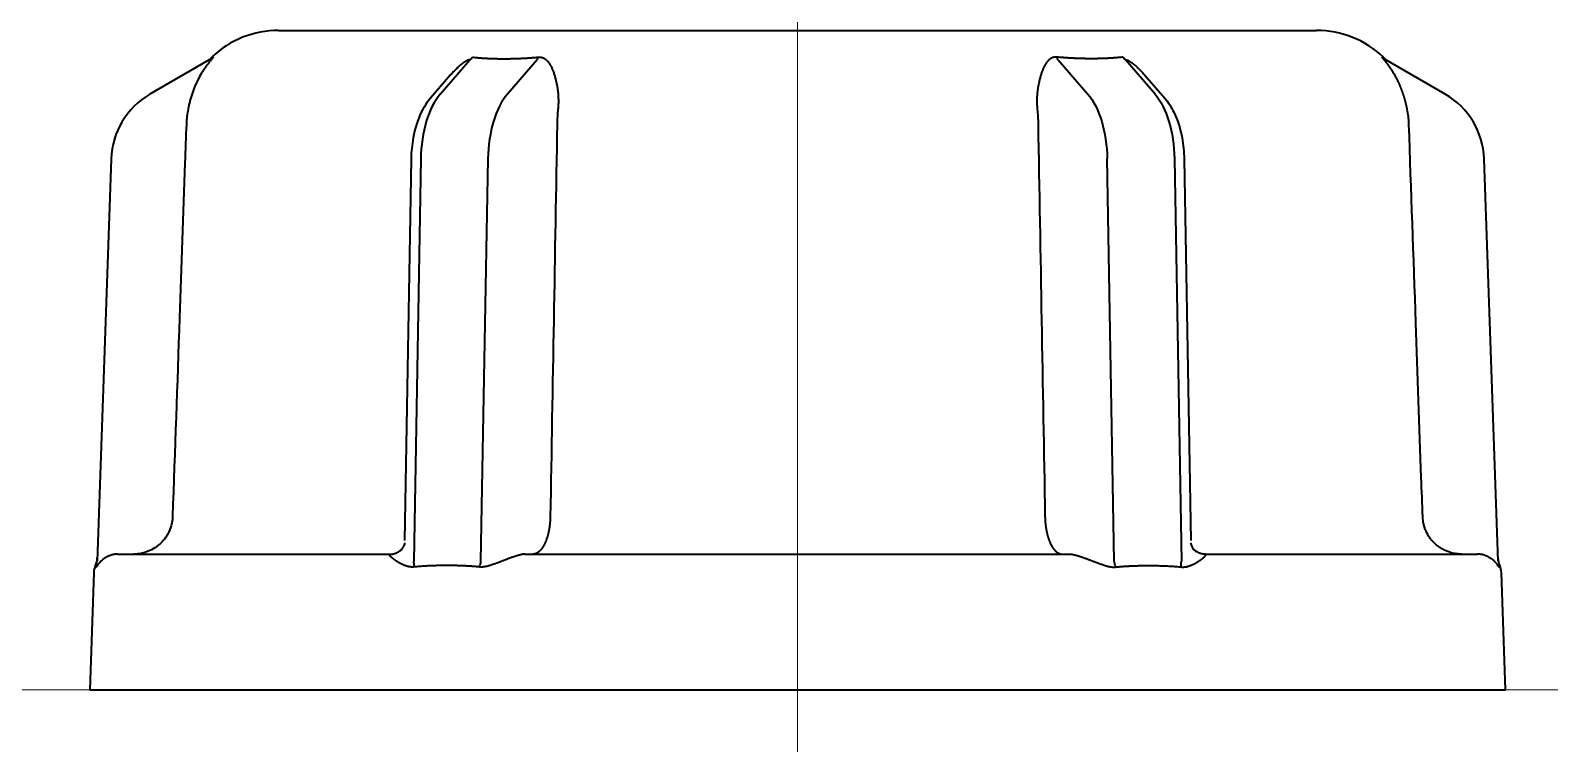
# Model space of a CAD drawing. Extents: x 5809 to 10669, y -850 to 3566.
# Drawn here: x 8613.39 to 8652.56, y 2361.11 to 2379.5 of the extents above; entities that cross this region are included whole.
import ezdxf

# ---------------------------------------------------------------- set-up
doc = ezdxf.new("R2010")
doc.units = 0
doc.header["$LTSCALE"] = 5
doc.layers.get('0').update_dxf_attribs({"linetype": 'CONTINUOUS', "lineweight": 0})
doc.layers.add('1', color=7, linetype='CONTINUOUS', true_color=0xffffff)

msp = doc.modelspace()

# ---------------------------------------------------------------- linework, layer by layer
at = {"color": 4}
for p, q in [((8633.173, 2412.496), (8633.173, 2312.496)), ((8583.173, 2362.496), (8683.173, 2362.496))]:
    msp.add_line(p, q, dxfattribs=at)
at = {"layer": '1', "color": 7, "linetype": 'Continuous', "lineweight": 35}
for p, q in [((8619.793, 2379.496), (8646.552, 2379.496)), ((8618.005, 2378.734), (8616.475, 2377.85)), ((8618.027, 2378.766), (8618.08, 2378.794)), ((8623.958, 2377.85), (8624.723, 2378.734)), ((8626.455, 2378.734), (8625.69, 2377.85)), ((8639.891, 2378.734), (8640.656, 2377.85)), ((8642.388, 2377.85), (8641.623, 2378.734)), ((8648.266, 2378.794), (8648.318, 2378.766)), ((8649.871, 2377.85), (8648.34, 2378.734)), ((8624.227, 2378.348), (8623.705, 2377.745)), ((8642.119, 2378.348), (8642.641, 2377.745)), ((8615.476, 2376.188), (8615.114, 2365.818)), ((8623.208, 2376.179), (8623.037, 2366.35)), ((8623.458, 2376.188), (8623.277, 2365.818)), ((8625.009, 2365.818), (8625.191, 2376.188)), ((8641.336, 2365.818), (8641.155, 2376.188)), ((8642.887, 2376.188), (8643.068, 2365.818)), ((8643.137, 2376.179), (8643.309, 2366.35)), ((8651.232, 2365.818), (8650.87, 2376.188)), ((8615.084, 2365.666), (8615.072, 2365.702)), ((8615.642, 2365.996), (8622.675, 2365.996)), ((8626.139, 2365.996), (8640.207, 2365.996)), ((8643.671, 2365.996), (8650.704, 2365.996)), ((8651.273, 2365.702), (8651.262, 2365.666)), ((8615.028, 2365.514), (8614.923, 2362.496)), ((8651.423, 2362.496), (8651.318, 2365.514)), ((8614.923, 2362.496), (8633.173, 2362.496)), ((8633.173, 2362.496), (8651.423, 2362.496))]:
    msp.add_line(p, q, dxfattribs=at)
for centre, radius, start, end in [((8619.793, 2376.996), 2.5, 90, 133.5839), ((8646.552, 2376.996), 2.5, 46.3306, 90), ((8617.475, 2376.118), 2, 120, 178), ((8648.871, 2376.118), 2, 2, 60), ((8615.528, 2365.496), 0.5, 155.7765, 178), ((8650.818, 2365.496), 0.5, 2, 24.2309)]:
    msp.add_arc(centre, radius, start, end, dxfattribs=at)
for centre, major_axis, ratio, start_param, end_param in [((8617.755, 2379.167), (-0.25, 0.433), 0.982349, 3.141593, 3.382721), ((8624.598, 2379.168), (0.06, 0.497), 0.631469, 3.734247, 3.975077), ((8626.33, 2379.167), (-0.05, 0.498), 0.350879, 3.622309, 3.863433), ((8648.59, 2379.167), (0.25, 0.433), 0.982349, 2.900465, 3.141593), ((8624.458, 2376.118), (0, 2), 0.5, 0.523599, 1.53589), ((8626.19, 2376.118), (0, 2), 0.5, 0.523599, 1.53589), ((8614.617, 2365.908), (0.354, 0.354), 1, 5.072143, 5.481843), ((8651.729, 2365.908), (-0.354, 0.354), 1, 0.801342, 1.211242)]:
    msp.add_ellipse(centre, major_axis=major_axis, ratio=ratio, start_param=start_param, end_param=end_param, dxfattribs=at)
at = {"layer": '1', "color": 7, "linetype": 'Continuous', "lineweight": 35, "extrusion": (0, 0, -1)}
for centre, major_axis, ratio, start_param, end_param in [((8640.016, 2379.167), (0.05, 0.498), 0.350879, 3.622309, 3.863433), ((8641.748, 2379.168), (-0.06, 0.497), 0.631469, 3.734247, 3.975077), ((8640.156, 2376.118), (0, 2), 0.5, 0.523599, 1.53589), ((8641.888, 2376.118), (0, 2), 0.5, 0.523599, 1.53589)]:
    msp.add_ellipse(centre, major_axis=major_axis, ratio=ratio, start_param=start_param, end_param=end_param, dxfattribs=at)
at = {"layer": '1', "color": 7, "linetype": 'Continuous', "lineweight": 35}
for points, knots in [([(8618.098, 2378.795), (8618.095, 2378.79), (8618.09, 2378.785), (8618.08, 2378.772), (8618.074, 2378.765), (8618.062, 2378.75), (8618.055, 2378.742), (8618.041, 2378.725), (8618.033, 2378.716), (8618.01, 2378.687), (8617.994, 2378.667), (8617.961, 2378.624), (8617.944, 2378.602), (8617.91, 2378.555), (8617.893, 2378.531), (8617.86, 2378.481), (8617.843, 2378.456), (8617.795, 2378.377), (8617.763, 2378.323), (8617.703, 2378.208), (8617.674, 2378.148), (8617.633, 2378.053), (8617.62, 2378.021), (8617.594, 2377.956), (8617.582, 2377.923), (8617.547, 2377.822), (8617.526, 2377.754), (8617.498, 2377.647), (8617.489, 2377.611), (8617.472, 2377.539), (8617.464, 2377.502), (8617.457, 2377.465)], [0, 0, 0, 0, 0.03125, 0.03125, 0.0625, 0.0625, 0.09375, 0.09375, 0.125, 0.125, 0.1875, 0.1875, 0.25, 0.25, 0.3125, 0.3125, 0.375, 0.375, 0.5, 0.5, 0.625, 0.625, 0.6875, 0.6875, 0.75, 0.75, 0.875, 0.875, 0.9375, 0.9375, 1, 1, 1, 1]), ([(8618.1, 2378.805), (8618.1, 2378.806), (8618.101, 2378.806), (8618.102, 2378.806), (8618.103, 2378.807), (8618.103, 2378.807), (8618.104, 2378.806), (8618.104, 2378.806), (8618.104, 2378.806), (8618.104, 2378.805), (8618.104, 2378.804), (8618.103, 2378.803), (8618.102, 2378.802), (8618.101, 2378.8), (8618.1, 2378.798), (8618.099, 2378.797), (8618.098, 2378.795), (8618.098, 2378.794)], [0, 0, 0, 0, 0.064705, 0.129409, 0.194181, 0.259085, 0.324187, 0.389554, 0.455249, 0.521337, 0.587879, 0.654936, 0.722569, 0.790837, 0.859794, 0.929498, 1, 1, 1, 1]), ([(8624.723, 2378.734), (8624.721, 2378.735), (8624.718, 2378.735), (8624.712, 2378.736), (8624.705, 2378.736), (8624.698, 2378.735), (8624.69, 2378.733), (8624.682, 2378.731), (8624.673, 2378.728), (8624.664, 2378.725), (8624.654, 2378.721), (8624.644, 2378.716), (8624.633, 2378.71), (8624.622, 2378.704), (8624.61, 2378.697), (8624.597, 2378.69), (8624.585, 2378.681), (8624.571, 2378.672), (8624.557, 2378.662), (8624.543, 2378.652), (8624.528, 2378.641), (8624.513, 2378.629), (8624.497, 2378.616), (8624.481, 2378.603), (8624.465, 2378.588), (8624.448, 2378.573), (8624.431, 2378.559), (8624.414, 2378.542), (8624.393, 2378.523), (8624.366, 2378.496), (8624.333, 2378.463), (8624.294, 2378.422), (8624.258, 2378.383), (8624.235, 2378.357), (8624.227, 2378.348)], [0, 0, 0, 0, 0.011196, 0.022245, 0.033363, 0.044763, 0.056639, 0.069167, 0.082495, 0.096747, 0.112024, 0.128408, 0.145965, 0.164751, 0.184809, 0.206175, 0.22888, 0.252949, 0.278402, 0.305258, 0.333531, 0.363235, 0.394381, 0.426978, 0.461034, 0.496558, 0.533556, 0.565127, 0.611078, 0.67141, 0.746123, 0.835219, 0.938696, 1, 1, 1, 1]), ([(8624.905, 2378.794), (8624.915, 2378.794), (8624.934, 2378.792), (8624.963, 2378.79), (8624.993, 2378.787), (8625.022, 2378.785), (8625.051, 2378.783), (8625.081, 2378.781), (8625.111, 2378.78), (8625.14, 2378.778), (8625.17, 2378.776), (8625.2, 2378.775), (8625.23, 2378.774), (8625.261, 2378.772), (8625.291, 2378.771), (8625.321, 2378.77), (8625.352, 2378.769), (8625.383, 2378.768), (8625.413, 2378.768), (8625.444, 2378.767), (8625.475, 2378.767), (8625.506, 2378.766), (8625.538, 2378.766), (8625.569, 2378.766), (8625.6, 2378.766), (8625.632, 2378.766), (8625.663, 2378.766), (8625.695, 2378.766), (8625.727, 2378.767), (8625.759, 2378.767), (8625.79, 2378.768), (8625.823, 2378.768), (8625.855, 2378.769), (8625.887, 2378.77), (8625.919, 2378.771), (8625.952, 2378.772), (8625.984, 2378.774), (8626.017, 2378.775), (8626.049, 2378.776), (8626.082, 2378.778), (8626.115, 2378.78), (8626.148, 2378.781), (8626.181, 2378.783), (8626.214, 2378.785), (8626.247, 2378.787), (8626.28, 2378.79), (8626.314, 2378.792), (8626.336, 2378.794), (8626.347, 2378.794)], [0, 0, 0, 0, 0.021779, 0.043552, 0.06532, 0.087084, 0.108843, 0.130598, 0.152348, 0.174095, 0.195838, 0.217578, 0.239315, 0.261049, 0.28278, 0.304509, 0.326236, 0.34796, 0.369683, 0.391405, 0.413126, 0.434845, 0.456564, 0.478282, 0.5, 0.521718, 0.543436, 0.565155, 0.586874, 0.608595, 0.630317, 0.65204, 0.673764, 0.695491, 0.71722, 0.738951, 0.760685, 0.782422, 0.804162, 0.825905, 0.847652, 0.869402, 0.891157, 0.912916, 0.93468, 0.956448, 0.978221, 1, 1, 1, 1]), ([(8626.483, 2378.805), (8626.486, 2378.806), (8626.491, 2378.806), (8626.499, 2378.806), (8626.507, 2378.807), (8626.514, 2378.807), (8626.522, 2378.806), (8626.53, 2378.806), (8626.537, 2378.806), (8626.545, 2378.805), (8626.552, 2378.804), (8626.559, 2378.803), (8626.567, 2378.802), (8626.574, 2378.8), (8626.581, 2378.798), (8626.588, 2378.797), (8626.593, 2378.795), (8626.595, 2378.794)], [0, 0, 0, 0, 0.064703, 0.129406, 0.194175, 0.259078, 0.32418, 0.389546, 0.455241, 0.521329, 0.587871, 0.654929, 0.722563, 0.790832, 0.859791, 0.929496, 1, 1, 1, 1]), ([(8626.595, 2378.794), (8626.597, 2378.794), (8626.601, 2378.792), (8626.608, 2378.79), (8626.614, 2378.788), (8626.62, 2378.785), (8626.626, 2378.782), (8626.632, 2378.779), (8626.638, 2378.776), (8626.645, 2378.772), (8626.651, 2378.768), (8626.657, 2378.764), (8626.663, 2378.76), (8626.669, 2378.756), (8626.675, 2378.751), (8626.681, 2378.746), (8626.688, 2378.741), (8626.694, 2378.736), (8626.7, 2378.73), (8626.706, 2378.724), (8626.712, 2378.718), (8626.718, 2378.712), (8626.724, 2378.705), (8626.737, 2378.691), (8626.755, 2378.669), (8626.777, 2378.638), (8626.798, 2378.604), (8626.822, 2378.559), (8626.849, 2378.5), (8626.878, 2378.425), (8626.905, 2378.341), (8626.925, 2378.269), (8626.938, 2378.215), (8626.946, 2378.182), (8626.954, 2378.148), (8626.961, 2378.115), (8626.967, 2378.081), (8626.973, 2378.047), (8626.979, 2378.013), (8626.984, 2377.979), (8626.988, 2377.945), (8626.992, 2377.911), (8626.996, 2377.877), (8626.999, 2377.842), (8627.001, 2377.808), (8627.003, 2377.774), (8627.004, 2377.739), (8627.005, 2377.705), (8627.005, 2377.671), (8627.005, 2377.636), (8627.004, 2377.602), (8627.003, 2377.568), (8627.001, 2377.533), (8626.998, 2377.499), (8626.996, 2377.476), (8626.995, 2377.465)], [0, 0, 0, 0, 0.004712, 0.009534, 0.014468, 0.019518, 0.02469, 0.029985, 0.035407, 0.04096, 0.046646, 0.052467, 0.058427, 0.064527, 0.070769, 0.077156, 0.083689, 0.09037, 0.0972, 0.104182, 0.111317, 0.118606, 0.126049, 0.13365, 0.16436, 0.195902, 0.228345, 0.261749, 0.318602, 0.379208, 0.44371, 0.512228, 0.53576, 0.559032, 0.582049, 0.604817, 0.627343, 0.649632, 0.671691, 0.693528, 0.715149, 0.736562, 0.757775, 0.778796, 0.799634, 0.820297, 0.840795, 0.861137, 0.881332, 0.901391, 0.921323, 0.94114, 0.960851, 0.980467, 1, 1, 1, 1]), ([(8639.751, 2378.794), (8639.749, 2378.794), (8639.744, 2378.792), (8639.738, 2378.79), (8639.732, 2378.788), (8639.726, 2378.785), (8639.72, 2378.782), (8639.714, 2378.779), (8639.707, 2378.776), (8639.701, 2378.772), (8639.695, 2378.768), (8639.689, 2378.764), (8639.683, 2378.76), (8639.677, 2378.756), (8639.671, 2378.751), (8639.664, 2378.746), (8639.658, 2378.741), (8639.652, 2378.736), (8639.646, 2378.73), (8639.64, 2378.724), (8639.634, 2378.718), (8639.628, 2378.712), (8639.621, 2378.705), (8639.609, 2378.691), (8639.591, 2378.669), (8639.569, 2378.638), (8639.548, 2378.604), (8639.523, 2378.559), (8639.497, 2378.5), (8639.468, 2378.425), (8639.441, 2378.341), (8639.421, 2378.269), (8639.408, 2378.215), (8639.4, 2378.182), (8639.392, 2378.148), (8639.385, 2378.115), (8639.379, 2378.081), (8639.373, 2378.047), (8639.367, 2378.013), (8639.362, 2377.979), (8639.358, 2377.945), (8639.354, 2377.911), (8639.35, 2377.877), (8639.347, 2377.842), (8639.345, 2377.808), (8639.343, 2377.774), (8639.342, 2377.739), (8639.341, 2377.705), (8639.341, 2377.671), (8639.341, 2377.636), (8639.342, 2377.602), (8639.343, 2377.568), (8639.345, 2377.533), (8639.348, 2377.499), (8639.35, 2377.476), (8639.351, 2377.465)], [0, 0, 0, 0, 0.004712, 0.009534, 0.014468, 0.019518, 0.02469, 0.029985, 0.035407, 0.04096, 0.046646, 0.052467, 0.058427, 0.064527, 0.070769, 0.077156, 0.083689, 0.09037, 0.0972, 0.104182, 0.111317, 0.118606, 0.126049, 0.13365, 0.16436, 0.195902, 0.228345, 0.261749, 0.318602, 0.379208, 0.44371, 0.512228, 0.53576, 0.559032, 0.582049, 0.604817, 0.627343, 0.649632, 0.671691, 0.693528, 0.715149, 0.736562, 0.757775, 0.778796, 0.799634, 0.820297, 0.840795, 0.861137, 0.881332, 0.901391, 0.921323, 0.94114, 0.960851, 0.980467, 1, 1, 1, 1]), ([(8639.863, 2378.805), (8639.86, 2378.806), (8639.855, 2378.806), (8639.847, 2378.806), (8639.839, 2378.807), (8639.831, 2378.807), (8639.824, 2378.806), (8639.816, 2378.806), (8639.809, 2378.806), (8639.801, 2378.805), (8639.794, 2378.804), (8639.786, 2378.803), (8639.779, 2378.802), (8639.772, 2378.8), (8639.765, 2378.798), (8639.758, 2378.797), (8639.753, 2378.795), (8639.751, 2378.794)], [0, 0, 0, 0, 0.064703, 0.129406, 0.194175, 0.259078, 0.32418, 0.389546, 0.455241, 0.521329, 0.587871, 0.654929, 0.722563, 0.790832, 0.859791, 0.929496, 1, 1, 1, 1]), ([(8641.44, 2378.794), (8641.431, 2378.794), (8641.411, 2378.792), (8641.382, 2378.79), (8641.353, 2378.787), (8641.324, 2378.785), (8641.294, 2378.783), (8641.265, 2378.781), (8641.235, 2378.78), (8641.205, 2378.778), (8641.176, 2378.776), (8641.145, 2378.775), (8641.115, 2378.774), (8641.085, 2378.772), (8641.055, 2378.771), (8641.024, 2378.77), (8640.994, 2378.769), (8640.963, 2378.768), (8640.932, 2378.768), (8640.902, 2378.767), (8640.871, 2378.767), (8640.839, 2378.766), (8640.808, 2378.766), (8640.777, 2378.766), (8640.746, 2378.766), (8640.714, 2378.766), (8640.683, 2378.766), (8640.651, 2378.766), (8640.619, 2378.767), (8640.587, 2378.767), (8640.555, 2378.768), (8640.523, 2378.768), (8640.491, 2378.769), (8640.459, 2378.77), (8640.427, 2378.771), (8640.394, 2378.772), (8640.362, 2378.774), (8640.329, 2378.775), (8640.296, 2378.776), (8640.264, 2378.778), (8640.231, 2378.78), (8640.198, 2378.781), (8640.165, 2378.783), (8640.132, 2378.785), (8640.099, 2378.787), (8640.065, 2378.79), (8640.032, 2378.792), (8640.01, 2378.794), (8639.999, 2378.794)], [0, 0, 0, 0, 0.021779, 0.043552, 0.06532, 0.087084, 0.108843, 0.130598, 0.152348, 0.174095, 0.195838, 0.217578, 0.239315, 0.261049, 0.28278, 0.304509, 0.326236, 0.34796, 0.369683, 0.391405, 0.413126, 0.434845, 0.456564, 0.478282, 0.5, 0.521718, 0.543436, 0.565155, 0.586874, 0.608595, 0.630317, 0.65204, 0.673764, 0.695491, 0.71722, 0.738951, 0.760685, 0.782422, 0.804162, 0.825905, 0.847652, 0.869402, 0.891157, 0.912916, 0.93468, 0.956448, 0.978221, 1, 1, 1, 1]), ([(8641.623, 2378.734), (8641.624, 2378.735), (8641.628, 2378.735), (8641.634, 2378.736), (8641.641, 2378.736), (8641.648, 2378.735), (8641.656, 2378.733), (8641.664, 2378.731), (8641.673, 2378.728), (8641.682, 2378.725), (8641.692, 2378.721), (8641.702, 2378.716), (8641.713, 2378.71), (8641.724, 2378.704), (8641.736, 2378.697), (8641.748, 2378.69), (8641.761, 2378.681), (8641.775, 2378.672), (8641.788, 2378.662), (8641.803, 2378.652), (8641.817, 2378.641), (8641.833, 2378.629), (8641.848, 2378.616), (8641.864, 2378.603), (8641.881, 2378.588), (8641.898, 2378.573), (8641.914, 2378.559), (8641.932, 2378.542), (8641.953, 2378.523), (8641.98, 2378.496), (8642.013, 2378.463), (8642.052, 2378.422), (8642.088, 2378.383), (8642.11, 2378.357), (8642.119, 2378.348)], [0, 0, 0, 0, 0.011196, 0.022245, 0.033363, 0.044763, 0.056639, 0.069167, 0.082495, 0.096747, 0.112024, 0.128408, 0.145965, 0.164751, 0.184809, 0.206175, 0.22888, 0.252949, 0.278402, 0.305258, 0.333531, 0.363235, 0.394381, 0.426978, 0.461034, 0.496558, 0.533556, 0.565127, 0.611078, 0.67141, 0.746123, 0.835219, 0.938696, 1, 1, 1, 1]), ([(8648.247, 2378.796), (8648.244, 2378.801), (8648.242, 2378.804), (8648.241, 2378.806), (8648.242, 2378.807), (8648.243, 2378.807), (8648.244, 2378.806), (8648.246, 2378.805)], [0, 0, 0, 0, 0.5, 0.5, 0.75, 0.75, 1, 1, 1, 1]), ([(8648.889, 2377.465), (8648.888, 2377.471), (8648.885, 2377.482), (8648.882, 2377.5), (8648.878, 2377.517), (8648.875, 2377.534), (8648.871, 2377.552), (8648.867, 2377.569), (8648.863, 2377.586), (8648.859, 2377.604), (8648.855, 2377.621), (8648.85, 2377.638), (8648.846, 2377.656), (8648.841, 2377.673), (8648.837, 2377.69), (8648.832, 2377.707), (8648.827, 2377.725), (8648.822, 2377.742), (8648.817, 2377.759), (8648.812, 2377.776), (8648.807, 2377.794), (8648.801, 2377.811), (8648.796, 2377.828), (8648.79, 2377.845), (8648.784, 2377.862), (8648.779, 2377.879), (8648.773, 2377.896), (8648.767, 2377.913), (8648.761, 2377.931), (8648.754, 2377.948), (8648.748, 2377.965), (8648.741, 2377.981), (8648.735, 2377.998), (8648.728, 2378.015), (8648.721, 2378.032), (8648.714, 2378.049), (8648.707, 2378.066), (8648.7, 2378.083), (8648.693, 2378.099), (8648.685, 2378.116), (8648.678, 2378.133), (8648.67, 2378.149), (8648.662, 2378.166), (8648.655, 2378.182), (8648.647, 2378.199), (8648.639, 2378.215), (8648.63, 2378.232), (8648.61, 2378.272), (8648.576, 2378.335), (8648.527, 2378.418), (8648.478, 2378.495), (8648.44, 2378.55), (8648.414, 2378.586), (8648.4, 2378.605), (8648.386, 2378.623), (8648.373, 2378.64), (8648.36, 2378.656), (8648.348, 2378.672), (8648.337, 2378.686), (8648.326, 2378.7), (8648.316, 2378.712), (8648.306, 2378.724), (8648.297, 2378.735), (8648.288, 2378.745), (8648.281, 2378.755), (8648.274, 2378.763), (8648.267, 2378.771), (8648.262, 2378.778), (8648.257, 2378.784), (8648.252, 2378.79), (8648.25, 2378.793), (8648.249, 2378.794)], [0, 0, 0, 0, 0.009877, 0.019767, 0.029672, 0.039593, 0.049532, 0.059489, 0.069466, 0.079465, 0.089487, 0.099532, 0.109604, 0.119701, 0.129827, 0.139983, 0.150168, 0.160386, 0.170636, 0.180921, 0.191241, 0.201598, 0.211992, 0.222425, 0.232899, 0.243413, 0.253969, 0.264569, 0.275213, 0.285903, 0.296638, 0.307422, 0.318253, 0.329134, 0.340065, 0.351048, 0.362082, 0.373169, 0.384311, 0.395507, 0.406758, 0.418066, 0.429432, 0.440855, 0.452337, 0.463878, 0.475479, 0.487142, 0.550852, 0.613762, 0.67598, 0.737614, 0.755418, 0.772724, 0.789538, 0.805867, 0.821719, 0.837101, 0.852024, 0.866497, 0.88053, 0.894136, 0.907328, 0.92012, 0.932528, 0.94457, 0.956263, 0.96763, 0.978691, 0.989473, 1, 1, 1, 1]), ([(8623.705, 2377.745), (8623.615, 2377.637), (8623.423, 2377.344), (8623.254, 2376.794), (8623.212, 2376.369), (8623.208, 2376.179)], [0, 0, 0, 0, 0.282047, 0.696349, 1, 1, 1, 1]), ([(8642.641, 2377.745), (8642.731, 2377.637), (8642.923, 2377.344), (8643.092, 2376.794), (8643.134, 2376.369), (8643.137, 2376.179)], [0, 0, 0, 0, 0.282047, 0.696349, 1, 1, 1, 1]), ([(8617.414, 2377.083), (8617.402, 2376.75), (8617.39, 2376.417), (8617.332, 2374.751), (8617.285, 2373.419), (8617.178, 2370.378), (8617.118, 2368.67), (8617.058, 2366.961)], [0, 0, 0, 0, 0.098732, 0.098732, 0.493661, 0.493661, 1, 1, 1, 1]), ([(8649.288, 2366.961), (8649.276, 2367.294), (8649.264, 2367.627), (8649.206, 2369.293), (8649.159, 2370.626), (8649.052, 2373.667), (8648.992, 2375.375), (8648.932, 2377.083)], [0, 0, 0, 0, 0.098732, 0.098732, 0.493661, 0.493661, 1, 1, 1, 1]), ([(8617.058, 2366.961), (8617.057, 2366.929), (8617.054, 2366.897), (8617.048, 2366.849), (8617.045, 2366.833), (8617.04, 2366.801), (8617.036, 2366.786), (8617.018, 2366.707), (8616.998, 2366.647), (8616.959, 2366.559), (8616.944, 2366.531), (8616.921, 2366.489), (8616.912, 2366.475), (8616.895, 2366.448), (8616.886, 2366.434), (8616.84, 2366.369), (8616.799, 2366.321), (8616.741, 2366.265), (8616.729, 2366.254), (8616.705, 2366.233), (8616.693, 2366.223), (8616.655, 2366.193), (8616.629, 2366.174), (8616.549, 2366.122), (8616.492, 2366.093), (8616.403, 2366.057), (8616.373, 2366.046), (8616.311, 2366.028), (8616.28, 2366.02), (8616.187, 2366.002), (8616.123, 2365.996), (8616.059, 2365.996)], [0, 0, 0, 0, 0.0625, 0.0625, 0.09375, 0.09375, 0.125, 0.125, 0.25, 0.25, 0.3125, 0.3125, 0.34375, 0.34375, 0.375, 0.375, 0.5, 0.5, 0.53125, 0.53125, 0.5625, 0.5625, 0.625, 0.625, 0.75, 0.75, 0.8125, 0.8125, 0.875, 0.875, 1, 1, 1, 1]), ([(8626.796, 2366.961), (8626.796, 2366.959), (8626.796, 2366.953), (8626.795, 2366.945), (8626.795, 2366.937), (8626.795, 2366.929), (8626.795, 2366.921), (8626.794, 2366.912), (8626.794, 2366.904), (8626.794, 2366.896), (8626.793, 2366.887), (8626.793, 2366.879), (8626.792, 2366.871), (8626.792, 2366.862), (8626.791, 2366.853), (8626.791, 2366.845), (8626.79, 2366.836), (8626.789, 2366.827), (8626.789, 2366.819), (8626.788, 2366.81), (8626.787, 2366.801), (8626.786, 2366.792), (8626.785, 2366.783), (8626.784, 2366.774), (8626.784, 2366.765), (8626.783, 2366.756), (8626.781, 2366.747), (8626.78, 2366.738), (8626.779, 2366.729), (8626.778, 2366.72), (8626.777, 2366.711), (8626.776, 2366.702), (8626.774, 2366.692), (8626.773, 2366.683), (8626.771, 2366.674), (8626.77, 2366.665), (8626.768, 2366.655), (8626.767, 2366.646), (8626.765, 2366.637), (8626.764, 2366.627), (8626.762, 2366.618), (8626.76, 2366.608), (8626.758, 2366.599), (8626.756, 2366.59), (8626.754, 2366.58), (8626.752, 2366.571), (8626.75, 2366.561), (8626.748, 2366.552), (8626.746, 2366.543), (8626.744, 2366.533), (8626.742, 2366.524), (8626.739, 2366.514), (8626.737, 2366.505), (8626.735, 2366.495), (8626.732, 2366.486), (8626.73, 2366.477), (8626.727, 2366.467), (8626.724, 2366.458), (8626.722, 2366.449), (8626.719, 2366.439), (8626.716, 2366.43), (8626.713, 2366.421), (8626.71, 2366.412), (8626.707, 2366.402), (8626.704, 2366.393), (8626.701, 2366.384), (8626.698, 2366.375), (8626.694, 2366.366), (8626.691, 2366.357), (8626.688, 2366.348), (8626.684, 2366.339), (8626.681, 2366.33), (8626.677, 2366.321), (8626.674, 2366.313), (8626.67, 2366.304), (8626.666, 2366.295), (8626.662, 2366.287), (8626.658, 2366.278), (8626.655, 2366.27), (8626.651, 2366.261), (8626.646, 2366.253), (8626.642, 2366.245), (8626.638, 2366.237), (8626.634, 2366.228), (8626.63, 2366.22), (8626.625, 2366.213), (8626.621, 2366.205), (8626.616, 2366.197), (8626.612, 2366.189), (8626.607, 2366.182), (8626.602, 2366.175), (8626.598, 2366.167), (8626.593, 2366.16), (8626.588, 2366.153), (8626.583, 2366.146), (8626.578, 2366.139), (8626.573, 2366.132), (8626.568, 2366.126), (8626.563, 2366.119), (8626.557, 2366.113), (8626.552, 2366.107), (8626.547, 2366.101), (8626.541, 2366.095), (8626.536, 2366.089), (8626.53, 2366.083), (8626.525, 2366.078), (8626.519, 2366.072), (8626.513, 2366.067), (8626.508, 2366.062), (8626.502, 2366.057), (8626.496, 2366.052), (8626.49, 2366.048), (8626.484, 2366.043), (8626.478, 2366.039), (8626.472, 2366.035), (8626.466, 2366.031), (8626.46, 2366.028), (8626.453, 2366.024), (8626.447, 2366.021), (8626.441, 2366.018), (8626.434, 2366.015), (8626.428, 2366.012), (8626.421, 2366.01), (8626.415, 2366.007), (8626.408, 2366.005), (8626.402, 2366.003), (8626.395, 2366.002), (8626.389, 2366), (8626.382, 2365.999), (8626.375, 2365.998), (8626.368, 2365.997), (8626.362, 2365.997), (8626.355, 2365.996), (8626.35, 2365.996), (8626.348, 2365.996)], [0, 0, 0, 0, 0.005202, 0.01044, 0.015714, 0.021025, 0.026371, 0.031754, 0.037173, 0.042628, 0.048119, 0.053646, 0.05921, 0.06481, 0.070446, 0.076118, 0.081826, 0.087571, 0.093352, 0.099169, 0.105022, 0.110911, 0.116837, 0.122798, 0.128796, 0.134831, 0.140901, 0.147008, 0.15315, 0.159329, 0.165545, 0.171796, 0.178084, 0.184408, 0.190768, 0.197164, 0.203597, 0.210066, 0.216571, 0.223112, 0.22969, 0.236304, 0.242954, 0.24964, 0.256363, 0.263122, 0.269917, 0.276748, 0.283615, 0.290519, 0.297459, 0.304436, 0.311448, 0.318497, 0.325582, 0.332703, 0.339861, 0.347055, 0.354285, 0.361551, 0.368854, 0.376193, 0.383568, 0.39098, 0.398428, 0.405912, 0.413432, 0.420988, 0.428581, 0.43621, 0.443876, 0.451578, 0.459316, 0.46709, 0.474901, 0.482747, 0.490631, 0.49855, 0.506506, 0.514498, 0.522526, 0.530591, 0.538692, 0.546829, 0.555002, 0.563212, 0.571458, 0.579741, 0.58806, 0.596415, 0.604806, 0.613234, 0.621698, 0.630198, 0.638734, 0.647307, 0.655917, 0.664562, 0.673244, 0.681962, 0.690717, 0.699507, 0.708335, 0.717198, 0.726098, 0.735034, 0.744006, 0.753015, 0.76206, 0.771142, 0.78026, 0.789414, 0.798604, 0.807831, 0.817094, 0.826394, 0.835729, 0.845102, 0.85451, 0.863955, 0.873436, 0.882954, 0.892508, 0.902098, 0.911724, 0.921387, 0.931087, 0.940822, 0.950594, 0.960403, 0.970248, 0.980129, 0.990046, 1, 1, 1, 1]), ([(8639.55, 2366.961), (8639.55, 2366.959), (8639.55, 2366.953), (8639.55, 2366.945), (8639.551, 2366.937), (8639.551, 2366.929), (8639.551, 2366.921), (8639.551, 2366.912), (8639.552, 2366.904), (8639.552, 2366.896), (8639.553, 2366.887), (8639.553, 2366.879), (8639.553, 2366.871), (8639.554, 2366.862), (8639.555, 2366.853), (8639.555, 2366.845), (8639.556, 2366.836), (8639.556, 2366.827), (8639.557, 2366.819), (8639.558, 2366.81), (8639.559, 2366.801), (8639.56, 2366.792), (8639.56, 2366.783), (8639.561, 2366.774), (8639.562, 2366.765), (8639.563, 2366.756), (8639.564, 2366.747), (8639.565, 2366.738), (8639.567, 2366.729), (8639.568, 2366.72), (8639.569, 2366.711), (8639.57, 2366.702), (8639.572, 2366.692), (8639.573, 2366.683), (8639.574, 2366.674), (8639.576, 2366.665), (8639.577, 2366.655), (8639.579, 2366.646), (8639.581, 2366.637), (8639.582, 2366.627), (8639.584, 2366.618), (8639.586, 2366.608), (8639.588, 2366.599), (8639.59, 2366.59), (8639.591, 2366.58), (8639.593, 2366.571), (8639.595, 2366.561), (8639.598, 2366.552), (8639.6, 2366.543), (8639.602, 2366.533), (8639.604, 2366.524), (8639.606, 2366.514), (8639.609, 2366.505), (8639.611, 2366.495), (8639.614, 2366.486), (8639.616, 2366.477), (8639.619, 2366.467), (8639.622, 2366.458), (8639.624, 2366.449), (8639.627, 2366.439), (8639.63, 2366.43), (8639.633, 2366.421), (8639.636, 2366.412), (8639.639, 2366.402), (8639.642, 2366.393), (8639.645, 2366.384), (8639.648, 2366.375), (8639.651, 2366.366), (8639.655, 2366.357), (8639.658, 2366.348), (8639.662, 2366.339), (8639.665, 2366.33), (8639.669, 2366.321), (8639.672, 2366.313), (8639.676, 2366.304), (8639.68, 2366.295), (8639.683, 2366.287), (8639.687, 2366.278), (8639.691, 2366.27), (8639.695, 2366.261), (8639.699, 2366.253), (8639.704, 2366.245), (8639.708, 2366.237), (8639.712, 2366.228), (8639.716, 2366.22), (8639.721, 2366.213), (8639.725, 2366.205), (8639.73, 2366.197), (8639.734, 2366.189), (8639.739, 2366.182), (8639.744, 2366.175), (8639.748, 2366.167), (8639.753, 2366.16), (8639.758, 2366.153), (8639.763, 2366.146), (8639.768, 2366.139), (8639.773, 2366.132), (8639.778, 2366.126), (8639.783, 2366.119), (8639.789, 2366.113), (8639.794, 2366.107), (8639.799, 2366.101), (8639.805, 2366.095), (8639.81, 2366.089), (8639.816, 2366.083), (8639.821, 2366.078), (8639.827, 2366.072), (8639.833, 2366.067), (8639.838, 2366.062), (8639.844, 2366.057), (8639.85, 2366.052), (8639.856, 2366.048), (8639.862, 2366.043), (8639.868, 2366.039), (8639.874, 2366.035), (8639.88, 2366.031), (8639.886, 2366.028), (8639.893, 2366.024), (8639.899, 2366.021), (8639.905, 2366.018), (8639.912, 2366.015), (8639.918, 2366.012), (8639.924, 2366.01), (8639.931, 2366.007), (8639.937, 2366.005), (8639.944, 2366.003), (8639.951, 2366.002), (8639.957, 2366), (8639.964, 2365.999), (8639.971, 2365.998), (8639.978, 2365.997), (8639.984, 2365.997), (8639.991, 2365.996), (8639.996, 2365.996), (8639.998, 2365.996)], [0, 0, 0, 0, 0.005202, 0.01044, 0.015714, 0.021025, 0.026371, 0.031754, 0.037173, 0.042628, 0.048119, 0.053646, 0.05921, 0.06481, 0.070446, 0.076118, 0.081826, 0.087571, 0.093352, 0.099169, 0.105022, 0.110911, 0.116837, 0.122798, 0.128796, 0.134831, 0.140901, 0.147008, 0.15315, 0.159329, 0.165545, 0.171796, 0.178084, 0.184408, 0.190768, 0.197164, 0.203597, 0.210066, 0.216571, 0.223112, 0.22969, 0.236304, 0.242954, 0.24964, 0.256363, 0.263122, 0.269917, 0.276748, 0.283615, 0.290519, 0.297459, 0.304436, 0.311448, 0.318497, 0.325582, 0.332703, 0.339861, 0.347055, 0.354285, 0.361551, 0.368854, 0.376193, 0.383568, 0.39098, 0.398428, 0.405912, 0.413432, 0.420988, 0.428581, 0.43621, 0.443876, 0.451578, 0.459316, 0.46709, 0.474901, 0.482747, 0.490631, 0.49855, 0.506506, 0.514498, 0.522526, 0.530591, 0.538692, 0.546829, 0.555002, 0.563212, 0.571458, 0.579741, 0.58806, 0.596415, 0.604806, 0.613234, 0.621698, 0.630198, 0.638734, 0.647307, 0.655917, 0.664562, 0.673244, 0.681962, 0.690717, 0.699507, 0.708335, 0.717198, 0.726098, 0.735034, 0.744006, 0.753015, 0.76206, 0.771142, 0.78026, 0.789414, 0.798604, 0.807831, 0.817094, 0.826394, 0.835729, 0.845102, 0.85451, 0.863955, 0.873436, 0.882954, 0.892508, 0.902098, 0.911724, 0.921387, 0.931087, 0.940822, 0.950594, 0.960403, 0.970248, 0.980129, 0.990046, 1, 1, 1, 1]), ([(8650.287, 2365.996), (8650.271, 2365.996), (8650.255, 2365.997), (8650.223, 2365.998), (8650.207, 2365.999), (8650.159, 2366.004), (8650.127, 2366.008), (8650.034, 2366.027), (8649.973, 2366.045), (8649.898, 2366.075), (8649.883, 2366.081), (8649.854, 2366.095), (8649.811, 2366.116), (8649.743, 2366.156), (8649.691, 2366.193), (8649.653, 2366.223), (8649.641, 2366.233), (8649.617, 2366.254), (8649.605, 2366.265), (8649.57, 2366.298), (8649.548, 2366.322), (8649.517, 2366.358), (8649.507, 2366.371), (8649.487, 2366.396), (8649.478, 2366.409), (8649.431, 2366.475), (8649.4, 2366.53), (8649.361, 2366.618), (8649.349, 2366.647), (8649.334, 2366.693), (8649.329, 2366.709), (8649.321, 2366.74), (8649.317, 2366.755), (8649.299, 2366.833), (8649.29, 2366.897), (8649.288, 2366.961)], [0, 0, 0, 0, 0.03125, 0.03125, 0.0625, 0.0625, 0.125, 0.125, 0.25, 0.25, 0.28125, 0.28125, 0.3125, 0.375, 0.4375, 0.4375, 0.46875, 0.46875, 0.5, 0.5, 0.5625, 0.5625, 0.59375, 0.59375, 0.625, 0.625, 0.75, 0.75, 0.8125, 0.8125, 0.84375, 0.84375, 0.875, 0.875, 1, 1, 1, 1]), ([(8622.675, 2365.996), (8622.675, 2365.996), (8622.676, 2365.996), (8622.678, 2365.996), (8622.68, 2365.996), (8622.682, 2365.996), (8622.685, 2365.996), (8622.689, 2365.996), (8622.693, 2365.997), (8622.698, 2365.997), (8622.704, 2365.997), (8622.71, 2365.998), (8622.717, 2365.998), (8622.724, 2365.999), (8622.732, 2366), (8622.74, 2366.002), (8622.749, 2366.004), (8622.759, 2366.006), (8622.769, 2366.008), (8622.779, 2366.011), (8622.79, 2366.014), (8622.802, 2366.018), (8622.814, 2366.023), (8622.826, 2366.028), (8622.839, 2366.034), (8622.852, 2366.04), (8622.866, 2366.048), (8622.88, 2366.056), (8622.894, 2366.065), (8622.908, 2366.075), (8622.923, 2366.087), (8622.937, 2366.099), (8622.952, 2366.112), (8622.966, 2366.127), (8622.975, 2366.137), (8622.98, 2366.143)], [0, 0, 0, 0, 0.002611, 0.00694, 0.012997, 0.020783, 0.0303, 0.041547, 0.054527, 0.069238, 0.085681, 0.103857, 0.123764, 0.145404, 0.168776, 0.19388, 0.220716, 0.249285, 0.279587, 0.31162, 0.345386, 0.380884, 0.418115, 0.457078, 0.497773, 0.540201, 0.58436, 0.630253, 0.677877, 0.727234, 0.778323, 0.831144, 0.885697, 0.941982, 1, 1, 1, 1]), ([(8623.041, 2366.287), (8623.035, 2366.254), (8623.011, 2366.188), (8622.962, 2366.105), (8622.914, 2366.07), (8622.901, 2366.062)], [0, 0, 0, 0, 0.407874, 0.854533, 1, 1, 1, 1]), ([(8643.305, 2366.287), (8643.311, 2366.254), (8643.334, 2366.188), (8643.384, 2366.105), (8643.432, 2366.07), (8643.445, 2366.062)], [0, 0, 0, 0, 0.407874, 0.854533, 1, 1, 1, 1]), ([(8643.671, 2365.996), (8643.67, 2365.996), (8643.67, 2365.996), (8643.668, 2365.996), (8643.666, 2365.996), (8643.664, 2365.996), (8643.661, 2365.996), (8643.657, 2365.996), (8643.652, 2365.997), (8643.647, 2365.997), (8643.642, 2365.997), (8643.636, 2365.998), (8643.629, 2365.998), (8643.622, 2365.999), (8643.614, 2366), (8643.606, 2366.002), (8643.597, 2366.004), (8643.587, 2366.006), (8643.577, 2366.008), (8643.567, 2366.011), (8643.556, 2366.014), (8643.544, 2366.018), (8643.532, 2366.023), (8643.519, 2366.028), (8643.507, 2366.034), (8643.493, 2366.04), (8643.48, 2366.048), (8643.466, 2366.056), (8643.452, 2366.065), (8643.438, 2366.075), (8643.423, 2366.087), (8643.409, 2366.099), (8643.394, 2366.112), (8643.38, 2366.127), (8643.371, 2366.137), (8643.366, 2366.143)], [0, 0, 0, 0, 0.002611, 0.00694, 0.012997, 0.020783, 0.0303, 0.041547, 0.054527, 0.069238, 0.085681, 0.103857, 0.123764, 0.145404, 0.168776, 0.19388, 0.220716, 0.249285, 0.279587, 0.31162, 0.345386, 0.380884, 0.418115, 0.457078, 0.497773, 0.540201, 0.58436, 0.630253, 0.677877, 0.727234, 0.778323, 0.831144, 0.885697, 0.941982, 1, 1, 1, 1]), ([(8615.642, 2365.996), (8615.628, 2365.996), (8615.614, 2365.996), (8615.588, 2365.994), (8615.575, 2365.992), (8615.55, 2365.988), (8615.538, 2365.986), (8615.514, 2365.981), (8615.503, 2365.978), (8615.47, 2365.969), (8615.449, 2365.962), (8615.42, 2365.951), (8615.411, 2365.947), (8615.393, 2365.939), (8615.384, 2365.935), (8615.359, 2365.922), (8615.343, 2365.914), (8615.313, 2365.896), (8615.299, 2365.886), (8615.273, 2365.868), (8615.261, 2365.858), (8615.237, 2365.839), (8615.226, 2365.829), (8615.196, 2365.8), (8615.178, 2365.781), (8615.147, 2365.744), (8615.133, 2365.726), (8615.117, 2365.702), (8615.112, 2365.695), (8615.103, 2365.682), (8615.099, 2365.676), (8615.092, 2365.668), (8615.09, 2365.665), (8615.086, 2365.663), (8615.085, 2365.663), (8615.084, 2365.666)], [0, 0, 0, 0, 0.03125, 0.03125, 0.0625, 0.0625, 0.09375, 0.09375, 0.125, 0.125, 0.1875, 0.1875, 0.21875, 0.21875, 0.25, 0.25, 0.3125, 0.3125, 0.375, 0.375, 0.4375, 0.4375, 0.5, 0.5, 0.625, 0.625, 0.75, 0.75, 0.8125, 0.8125, 0.875, 0.875, 0.9375, 0.9375, 1, 1, 1, 1]), ([(8622.774, 2365.856), (8622.77, 2365.858), (8622.764, 2365.863), (8622.755, 2365.869), (8622.747, 2365.876), (8622.739, 2365.882), (8622.731, 2365.888), (8622.723, 2365.894), (8622.716, 2365.9), (8622.71, 2365.906), (8622.703, 2365.911), (8622.697, 2365.917), (8622.692, 2365.922), (8622.686, 2365.927), (8622.682, 2365.932), (8622.677, 2365.936), (8622.673, 2365.941), (8622.669, 2365.945), (8622.666, 2365.949), (8622.662, 2365.953), (8622.66, 2365.957), (8622.657, 2365.961), (8622.655, 2365.964), (8622.653, 2365.968), (8622.652, 2365.971), (8622.651, 2365.974), (8622.65, 2365.976), (8622.65, 2365.979), (8622.649, 2365.981), (8622.65, 2365.983), (8622.65, 2365.985), (8622.651, 2365.987), (8622.652, 2365.989), (8622.653, 2365.991), (8622.655, 2365.992), (8622.657, 2365.993), (8622.659, 2365.994), (8622.662, 2365.995), (8622.665, 2365.995), (8622.668, 2365.996), (8622.671, 2365.996), (8622.674, 2365.996), (8622.675, 2365.996)], [0, 0, 0, 0, 0.035073, 0.069552, 0.103441, 0.136743, 0.169461, 0.201601, 0.233165, 0.264159, 0.294588, 0.324455, 0.353767, 0.382529, 0.410747, 0.438426, 0.465574, 0.492197, 0.518301, 0.543896, 0.568988, 0.593586, 0.6177, 0.641338, 0.66451, 0.687227, 0.7095, 0.731341, 0.752762, 0.773776, 0.794397, 0.81464, 0.834519, 0.854051, 0.873253, 0.892142, 0.910736, 0.929056, 0.947121, 0.964952, 0.982571, 1, 1, 1, 1]), ([(8623.284, 2365.666), (8623.281, 2365.665), (8623.275, 2365.665), (8623.266, 2365.664), (8623.257, 2365.664), (8623.247, 2365.664), (8623.238, 2365.664), (8623.228, 2365.664), (8623.219, 2365.664), (8623.209, 2365.665), (8623.2, 2365.666), (8623.19, 2365.667), (8623.18, 2365.668), (8623.17, 2365.67), (8623.16, 2365.671), (8623.151, 2365.673), (8623.141, 2365.675), (8623.131, 2365.678), (8623.121, 2365.68), (8623.11, 2365.683), (8623.1, 2365.686), (8623.09, 2365.689), (8623.08, 2365.692), (8623.07, 2365.695), (8623.059, 2365.699), (8623.049, 2365.703), (8623.039, 2365.707), (8623.028, 2365.711), (8623.018, 2365.715), (8623.008, 2365.72), (8622.997, 2365.725), (8622.987, 2365.73), (8622.972, 2365.737), (8622.953, 2365.746), (8622.93, 2365.758), (8622.908, 2365.77), (8622.887, 2365.782), (8622.866, 2365.795), (8622.846, 2365.807), (8622.827, 2365.819), (8622.808, 2365.832), (8622.79, 2365.844), (8622.779, 2365.852), (8622.774, 2365.856)], [0, 0, 0, 0, 0.014414, 0.028974, 0.043684, 0.058551, 0.073581, 0.088779, 0.104152, 0.119704, 0.13544, 0.151365, 0.167484, 0.183801, 0.200322, 0.217049, 0.233988, 0.251142, 0.268514, 0.286109, 0.303929, 0.321979, 0.34026, 0.358778, 0.377533, 0.39653, 0.41577, 0.435257, 0.454992, 0.474978, 0.495218, 0.515714, 0.536467, 0.583885, 0.63104, 0.677944, 0.724604, 0.77103, 0.817232, 0.86322, 0.909004, 0.954594, 1, 1, 1, 1]), ([(8624.973, 2365.666), (8624.959, 2365.667), (8624.932, 2365.67), (8624.891, 2365.673), (8624.849, 2365.677), (8624.807, 2365.68), (8624.765, 2365.683), (8624.722, 2365.685), (8624.679, 2365.688), (8624.635, 2365.69), (8624.591, 2365.692), (8624.546, 2365.694), (8624.501, 2365.696), (8624.455, 2365.697), (8624.409, 2365.699), (8624.362, 2365.7), (8624.315, 2365.701), (8624.268, 2365.701), (8624.22, 2365.702), (8624.171, 2365.702), (8624.111, 2365.702), (8624.039, 2365.702), (8623.957, 2365.701), (8623.876, 2365.7), (8623.797, 2365.698), (8623.719, 2365.695), (8623.643, 2365.692), (8623.568, 2365.688), (8623.495, 2365.683), (8623.423, 2365.678), (8623.353, 2365.672), (8623.307, 2365.668), (8623.284, 2365.666)], [0, 0, 0, 0, 0.023767, 0.047813, 0.072139, 0.096746, 0.121634, 0.146804, 0.172257, 0.197993, 0.224014, 0.25032, 0.276911, 0.303788, 0.330952, 0.358404, 0.386144, 0.414172, 0.44249, 0.471098, 0.499996, 0.549727, 0.598592, 0.646596, 0.693742, 0.740031, 0.785469, 0.830058, 0.873802, 0.916704, 0.958769, 1, 1, 1, 1]), ([(8625.658, 2365.856), (8625.652, 2365.853), (8625.64, 2365.849), (8625.622, 2365.842), (8625.604, 2365.835), (8625.586, 2365.828), (8625.568, 2365.821), (8625.55, 2365.814), (8625.532, 2365.807), (8625.514, 2365.8), (8625.496, 2365.793), (8625.479, 2365.787), (8625.461, 2365.78), (8625.443, 2365.773), (8625.426, 2365.766), (8625.408, 2365.76), (8625.39, 2365.753), (8625.373, 2365.747), (8625.355, 2365.74), (8625.328, 2365.731), (8625.292, 2365.718), (8625.247, 2365.704), (8625.204, 2365.691), (8625.169, 2365.682), (8625.14, 2365.676), (8625.118, 2365.672), (8625.096, 2365.669), (8625.075, 2365.666), (8625.054, 2365.664), (8625.033, 2365.664), (8625.013, 2365.663), (8624.992, 2365.664), (8624.979, 2365.665), (8624.973, 2365.666)], [0, 0, 0, 0, 0.025953, 0.051868, 0.077745, 0.103588, 0.129396, 0.155172, 0.180918, 0.206634, 0.232323, 0.257987, 0.283627, 0.309244, 0.334841, 0.360418, 0.385979, 0.411523, 0.437054, 0.462572, 0.530757, 0.596034, 0.658483, 0.718197, 0.751135, 0.783581, 0.815569, 0.847136, 0.878317, 0.909154, 0.939685, 0.969953, 1, 1, 1, 1]), ([(8626.139, 2365.996), (8626.138, 2365.996), (8626.135, 2365.996), (8626.13, 2365.996), (8626.124, 2365.996), (8626.119, 2365.995), (8626.113, 2365.995), (8626.107, 2365.994), (8626.101, 2365.993), (8626.095, 2365.992), (8626.088, 2365.991), (8626.081, 2365.99), (8626.074, 2365.989), (8626.067, 2365.987), (8626.059, 2365.986), (8626.051, 2365.984), (8626.043, 2365.982), (8626.035, 2365.981), (8626.027, 2365.979), (8626.018, 2365.976), (8626.009, 2365.974), (8626, 2365.972), (8625.99, 2365.969), (8625.981, 2365.966), (8625.971, 2365.964), (8625.961, 2365.961), (8625.95, 2365.958), (8625.936, 2365.953), (8625.916, 2365.947), (8625.891, 2365.939), (8625.865, 2365.93), (8625.838, 2365.921), (8625.811, 2365.912), (8625.782, 2365.901), (8625.752, 2365.891), (8625.722, 2365.88), (8625.69, 2365.868), (8625.669, 2365.86), (8625.658, 2365.856)], [0, 0, 0, 0, 0.014379, 0.028904, 0.043589, 0.058446, 0.073488, 0.088728, 0.104176, 0.119845, 0.135744, 0.151885, 0.168277, 0.184931, 0.201854, 0.219056, 0.236545, 0.254329, 0.272417, 0.290814, 0.309528, 0.328566, 0.347934, 0.367637, 0.387683, 0.408076, 0.428821, 0.449923, 0.497367, 0.546389, 0.597035, 0.649344, 0.703354, 0.759099, 0.816609, 0.875912, 0.937034, 1, 1, 1, 1]), ([(8640.207, 2365.996), (8640.208, 2365.996), (8640.211, 2365.996), (8640.216, 2365.996), (8640.221, 2365.996), (8640.227, 2365.995), (8640.233, 2365.995), (8640.238, 2365.994), (8640.245, 2365.993), (8640.251, 2365.992), (8640.258, 2365.991), (8640.265, 2365.99), (8640.272, 2365.989), (8640.279, 2365.987), (8640.287, 2365.986), (8640.294, 2365.984), (8640.302, 2365.982), (8640.311, 2365.981), (8640.319, 2365.979), (8640.328, 2365.976), (8640.337, 2365.974), (8640.346, 2365.972), (8640.355, 2365.969), (8640.365, 2365.966), (8640.375, 2365.964), (8640.385, 2365.961), (8640.395, 2365.958), (8640.41, 2365.953), (8640.43, 2365.947), (8640.455, 2365.939), (8640.481, 2365.93), (8640.508, 2365.921), (8640.535, 2365.912), (8640.564, 2365.901), (8640.593, 2365.891), (8640.624, 2365.88), (8640.655, 2365.868), (8640.677, 2365.86), (8640.687, 2365.856)], [0, 0, 0, 0, 0.014379, 0.028904, 0.043589, 0.058446, 0.073488, 0.088728, 0.104176, 0.119845, 0.135744, 0.151885, 0.168277, 0.184931, 0.201854, 0.219056, 0.236545, 0.254329, 0.272417, 0.290814, 0.309528, 0.328566, 0.347934, 0.367637, 0.387683, 0.408076, 0.428821, 0.449923, 0.497367, 0.546389, 0.597035, 0.649344, 0.703354, 0.759099, 0.816609, 0.875912, 0.937034, 1, 1, 1, 1]), ([(8640.687, 2365.856), (8640.693, 2365.853), (8640.706, 2365.849), (8640.724, 2365.842), (8640.742, 2365.835), (8640.76, 2365.828), (8640.778, 2365.821), (8640.796, 2365.814), (8640.814, 2365.807), (8640.832, 2365.8), (8640.849, 2365.793), (8640.867, 2365.787), (8640.885, 2365.78), (8640.903, 2365.773), (8640.92, 2365.766), (8640.938, 2365.76), (8640.956, 2365.753), (8640.973, 2365.747), (8640.991, 2365.74), (8641.018, 2365.731), (8641.054, 2365.718), (8641.099, 2365.704), (8641.142, 2365.691), (8641.177, 2365.682), (8641.205, 2365.676), (8641.228, 2365.672), (8641.249, 2365.669), (8641.271, 2365.666), (8641.292, 2365.664), (8641.313, 2365.664), (8641.333, 2365.663), (8641.354, 2365.664), (8641.367, 2365.665), (8641.373, 2365.666)], [0, 0, 0, 0, 0.025953, 0.051868, 0.077745, 0.103588, 0.129396, 0.155172, 0.180918, 0.206634, 0.232323, 0.257987, 0.283627, 0.309244, 0.334841, 0.360418, 0.385979, 0.411523, 0.437054, 0.462572, 0.530757, 0.596034, 0.658483, 0.718197, 0.751135, 0.783581, 0.815569, 0.847136, 0.878317, 0.909154, 0.939685, 0.969953, 1, 1, 1, 1]), ([(8641.373, 2365.666), (8641.387, 2365.667), (8641.414, 2365.67), (8641.455, 2365.673), (8641.497, 2365.677), (8641.538, 2365.68), (8641.581, 2365.683), (8641.624, 2365.685), (8641.667, 2365.688), (8641.711, 2365.69), (8641.755, 2365.692), (8641.8, 2365.694), (8641.845, 2365.696), (8641.891, 2365.697), (8641.937, 2365.699), (8641.984, 2365.7), (8642.031, 2365.701), (8642.078, 2365.701), (8642.126, 2365.702), (8642.174, 2365.702), (8642.235, 2365.702), (8642.307, 2365.702), (8642.389, 2365.701), (8642.47, 2365.7), (8642.549, 2365.698), (8642.627, 2365.695), (8642.703, 2365.692), (8642.778, 2365.688), (8642.851, 2365.683), (8642.922, 2365.678), (8642.993, 2365.672), (8643.039, 2365.668), (8643.062, 2365.666)], [0, 0, 0, 0, 0.023767, 0.047813, 0.072139, 0.096746, 0.121634, 0.146804, 0.172257, 0.197993, 0.224014, 0.25032, 0.276911, 0.303788, 0.330952, 0.358404, 0.386144, 0.414172, 0.44249, 0.471098, 0.499996, 0.549727, 0.598592, 0.646596, 0.693742, 0.740031, 0.785469, 0.830058, 0.873802, 0.916704, 0.958769, 1, 1, 1, 1]), ([(8643.062, 2365.666), (8643.065, 2365.665), (8643.071, 2365.665), (8643.08, 2365.664), (8643.089, 2365.664), (8643.099, 2365.664), (8643.108, 2365.664), (8643.118, 2365.664), (8643.127, 2365.664), (8643.137, 2365.665), (8643.146, 2365.666), (8643.156, 2365.667), (8643.166, 2365.668), (8643.176, 2365.67), (8643.185, 2365.671), (8643.195, 2365.673), (8643.205, 2365.675), (8643.215, 2365.678), (8643.225, 2365.68), (8643.235, 2365.683), (8643.246, 2365.686), (8643.256, 2365.689), (8643.266, 2365.692), (8643.276, 2365.695), (8643.286, 2365.699), (8643.297, 2365.703), (8643.307, 2365.707), (8643.317, 2365.711), (8643.328, 2365.715), (8643.338, 2365.72), (8643.349, 2365.725), (8643.359, 2365.73), (8643.374, 2365.737), (8643.393, 2365.746), (8643.416, 2365.758), (8643.438, 2365.77), (8643.459, 2365.782), (8643.48, 2365.795), (8643.5, 2365.807), (8643.519, 2365.819), (8643.538, 2365.832), (8643.555, 2365.844), (8643.567, 2365.852), (8643.572, 2365.856)], [0, 0, 0, 0, 0.014414, 0.028974, 0.043684, 0.058551, 0.073581, 0.088779, 0.104152, 0.119704, 0.13544, 0.151365, 0.167484, 0.183801, 0.200322, 0.217049, 0.233988, 0.251142, 0.268514, 0.286109, 0.303929, 0.321979, 0.34026, 0.358778, 0.377533, 0.39653, 0.41577, 0.435257, 0.454992, 0.474978, 0.495218, 0.515714, 0.536467, 0.583885, 0.63104, 0.677944, 0.724604, 0.77103, 0.817232, 0.86322, 0.909004, 0.954594, 1, 1, 1, 1]), ([(8643.572, 2365.856), (8643.575, 2365.858), (8643.582, 2365.863), (8643.591, 2365.869), (8643.599, 2365.876), (8643.607, 2365.882), (8643.615, 2365.888), (8643.623, 2365.894), (8643.63, 2365.9), (8643.636, 2365.906), (8643.643, 2365.911), (8643.649, 2365.917), (8643.654, 2365.922), (8643.659, 2365.927), (8643.664, 2365.932), (8643.669, 2365.936), (8643.673, 2365.941), (8643.677, 2365.945), (8643.68, 2365.949), (8643.683, 2365.953), (8643.686, 2365.957), (8643.689, 2365.961), (8643.691, 2365.964), (8643.692, 2365.968), (8643.694, 2365.971), (8643.695, 2365.974), (8643.696, 2365.976), (8643.696, 2365.979), (8643.696, 2365.981), (8643.696, 2365.983), (8643.696, 2365.985), (8643.695, 2365.987), (8643.694, 2365.989), (8643.693, 2365.991), (8643.691, 2365.992), (8643.689, 2365.993), (8643.687, 2365.994), (8643.684, 2365.995), (8643.681, 2365.995), (8643.678, 2365.996), (8643.674, 2365.996), (8643.672, 2365.996), (8643.671, 2365.996)], [0, 0, 0, 0, 0.035073, 0.069552, 0.103441, 0.136743, 0.169461, 0.201601, 0.233165, 0.264159, 0.294588, 0.324455, 0.353767, 0.382529, 0.410747, 0.438426, 0.465574, 0.492197, 0.518301, 0.543896, 0.568988, 0.593586, 0.6177, 0.641338, 0.66451, 0.687227, 0.7095, 0.731341, 0.752762, 0.773776, 0.794397, 0.81464, 0.834519, 0.854051, 0.873253, 0.892142, 0.910736, 0.929056, 0.947121, 0.964952, 0.982571, 1, 1, 1, 1]), ([(8651.262, 2365.666), (8651.261, 2365.663), (8651.26, 2365.663), (8651.256, 2365.665), (8651.253, 2365.668), (8651.247, 2365.676), (8651.243, 2365.682), (8651.234, 2365.695), (8651.229, 2365.702), (8651.218, 2365.718), (8651.212, 2365.726), (8651.199, 2365.744), (8651.191, 2365.753), (8651.168, 2365.781), (8651.15, 2365.8), (8651.109, 2365.839), (8651.086, 2365.858), (8651.046, 2365.887), (8651.032, 2365.896), (8651.002, 2365.914), (8650.986, 2365.923), (8650.953, 2365.94), (8650.935, 2365.948), (8650.896, 2365.963), (8650.876, 2365.969), (8650.843, 2365.978), (8650.831, 2365.981), (8650.808, 2365.986), (8650.796, 2365.988), (8650.771, 2365.992), (8650.758, 2365.994), (8650.731, 2365.996), (8650.718, 2365.996), (8650.704, 2365.996)], [0, 0, 0, 0, 0.0625, 0.0625, 0.125, 0.125, 0.1875, 0.1875, 0.25, 0.25, 0.3125, 0.3125, 0.375, 0.375, 0.5, 0.5, 0.625, 0.625, 0.6875, 0.6875, 0.75, 0.75, 0.8125, 0.8125, 0.875, 0.875, 0.90625, 0.90625, 0.9375, 0.9375, 0.96875, 0.96875, 1, 1, 1, 1])]:
    msp.add_open_spline(points, degree=3, knots=knots, dxfattribs=at)
for points in [[(8618.08, 2378.795), (8618.086, 2378.798), (8618.093, 2378.801), (8618.1, 2378.805)], [(8624.79, 2378.805), (8624.828, 2378.802), (8624.867, 2378.798), (8624.905, 2378.794)], [(8626.347, 2378.794), (8626.392, 2378.798), (8626.438, 2378.802), (8626.483, 2378.805)], [(8639.999, 2378.794), (8639.953, 2378.798), (8639.908, 2378.802), (8639.863, 2378.805)], [(8641.556, 2378.805), (8641.518, 2378.802), (8641.479, 2378.798), (8641.44, 2378.794)], [(8648.246, 2378.805), (8648.253, 2378.801), (8648.26, 2378.798), (8648.266, 2378.795)], [(8617.457, 2377.465), (8617.433, 2377.339), (8617.418, 2377.212), (8617.414, 2377.083)], [(8626.995, 2377.465), (8626.982, 2377.339), (8626.975, 2377.211), (8626.973, 2377.083)], [(8639.351, 2377.465), (8639.363, 2377.339), (8639.371, 2377.211), (8639.373, 2377.083)], [(8648.932, 2377.083), (8648.927, 2377.212), (8648.913, 2377.339), (8648.889, 2377.465)], [(8626.973, 2377.083), (8626.914, 2373.709), (8626.855, 2370.335), (8626.796, 2366.961)], [(8639.373, 2377.083), (8639.432, 2373.709), (8639.491, 2370.335), (8639.55, 2366.961)], [(8623.284, 2365.666), (8623.285, 2365.69), (8623.285, 2365.74), (8623.281, 2365.792), (8623.277, 2365.818)], [(8624.973, 2365.666), (8624.989, 2365.715), (8625.001, 2365.766), (8625.009, 2365.818)], [(8641.373, 2365.666), (8641.357, 2365.715), (8641.345, 2365.766), (8641.336, 2365.818)], [(8643.062, 2365.666), (8643.061, 2365.69), (8643.061, 2365.74), (8643.065, 2365.792), (8643.068, 2365.818)]]:
    msp.add_open_spline(points, degree=3, dxfattribs=at)

doc.saveas('drawing.dxf')
